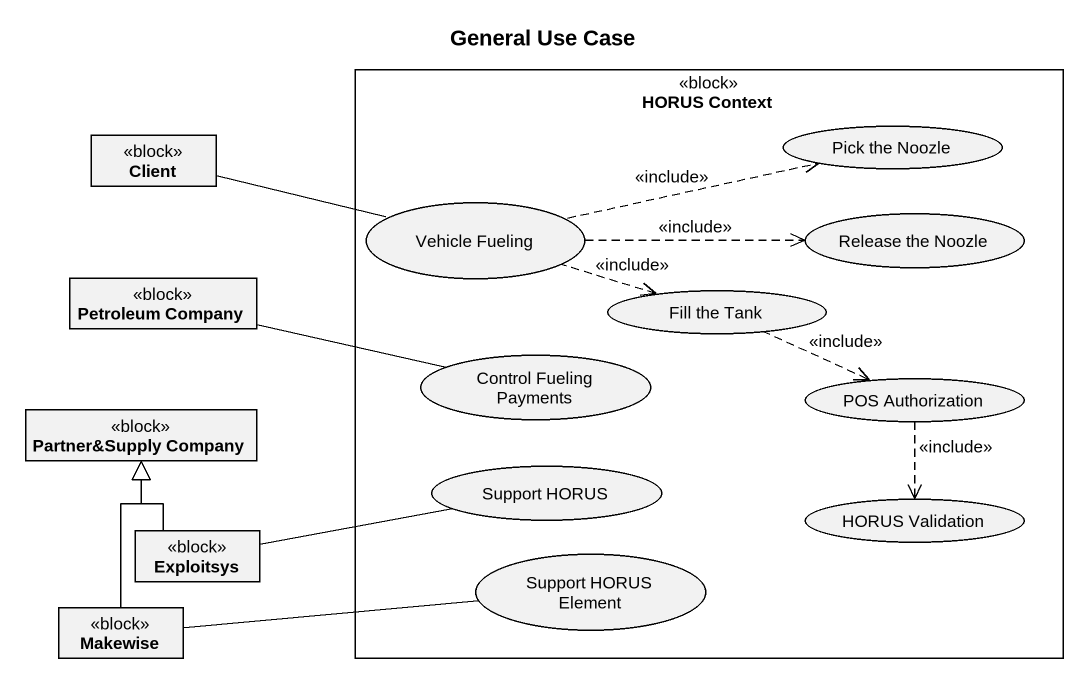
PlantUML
@startuml
title General Use Case
allowmixing
hide circle
hide empty members
rectangle "HORUS Context" as HORUS_Context <<block>> {
  usecase "Pick the Noozle" as Pick_the_Noozle
  usecase "Vehicle Fueling" as Vehicle_Fueling
  usecase "Release the Noozle" as Release_the_Noozle
  usecase "Fill the Tank" as Fill_the_Tank
  usecase "Control Fueling Payments" as Control_Fueling_Payments
  usecase "POS Authorization" as POS_Authorization
  usecase "Support HORUS" as Support_HORUS
  usecase "HORUS Validation" as HORUS_Validation
  usecase "Support HORUS Element" as Support_HORUS_Element
}
class Client <<block>>
class "Petroleum Company" as Petroleum_Company <<block>>
class "Partner&Supply Company" as Partner_Supply_Company <<block>>
class Exploitsys <<block>>
class Makewise <<block>>
Client -right- Vehicle_Fueling
Vehicle_Fueling .right.> Pick_the_Noozle : <<include>>
Vehicle_Fueling .right.> Release_the_Noozle : <<include>>
Vehicle_Fueling .right.> Fill_the_Tank : <<include>>
Petroleum_Company -right- Control_Fueling_Payments
Fill_the_Tank .right.> POS_Authorization : <<include>>
POS_Authorization ..> HORUS_Validation : <<include>>
Exploitsys -up-|> Partner_Supply_Company
Exploitsys -right- Support_HORUS
Makewise -up-|> Partner_Supply_Company
Makewise -right- Support_HORUS_Element
@enduml
